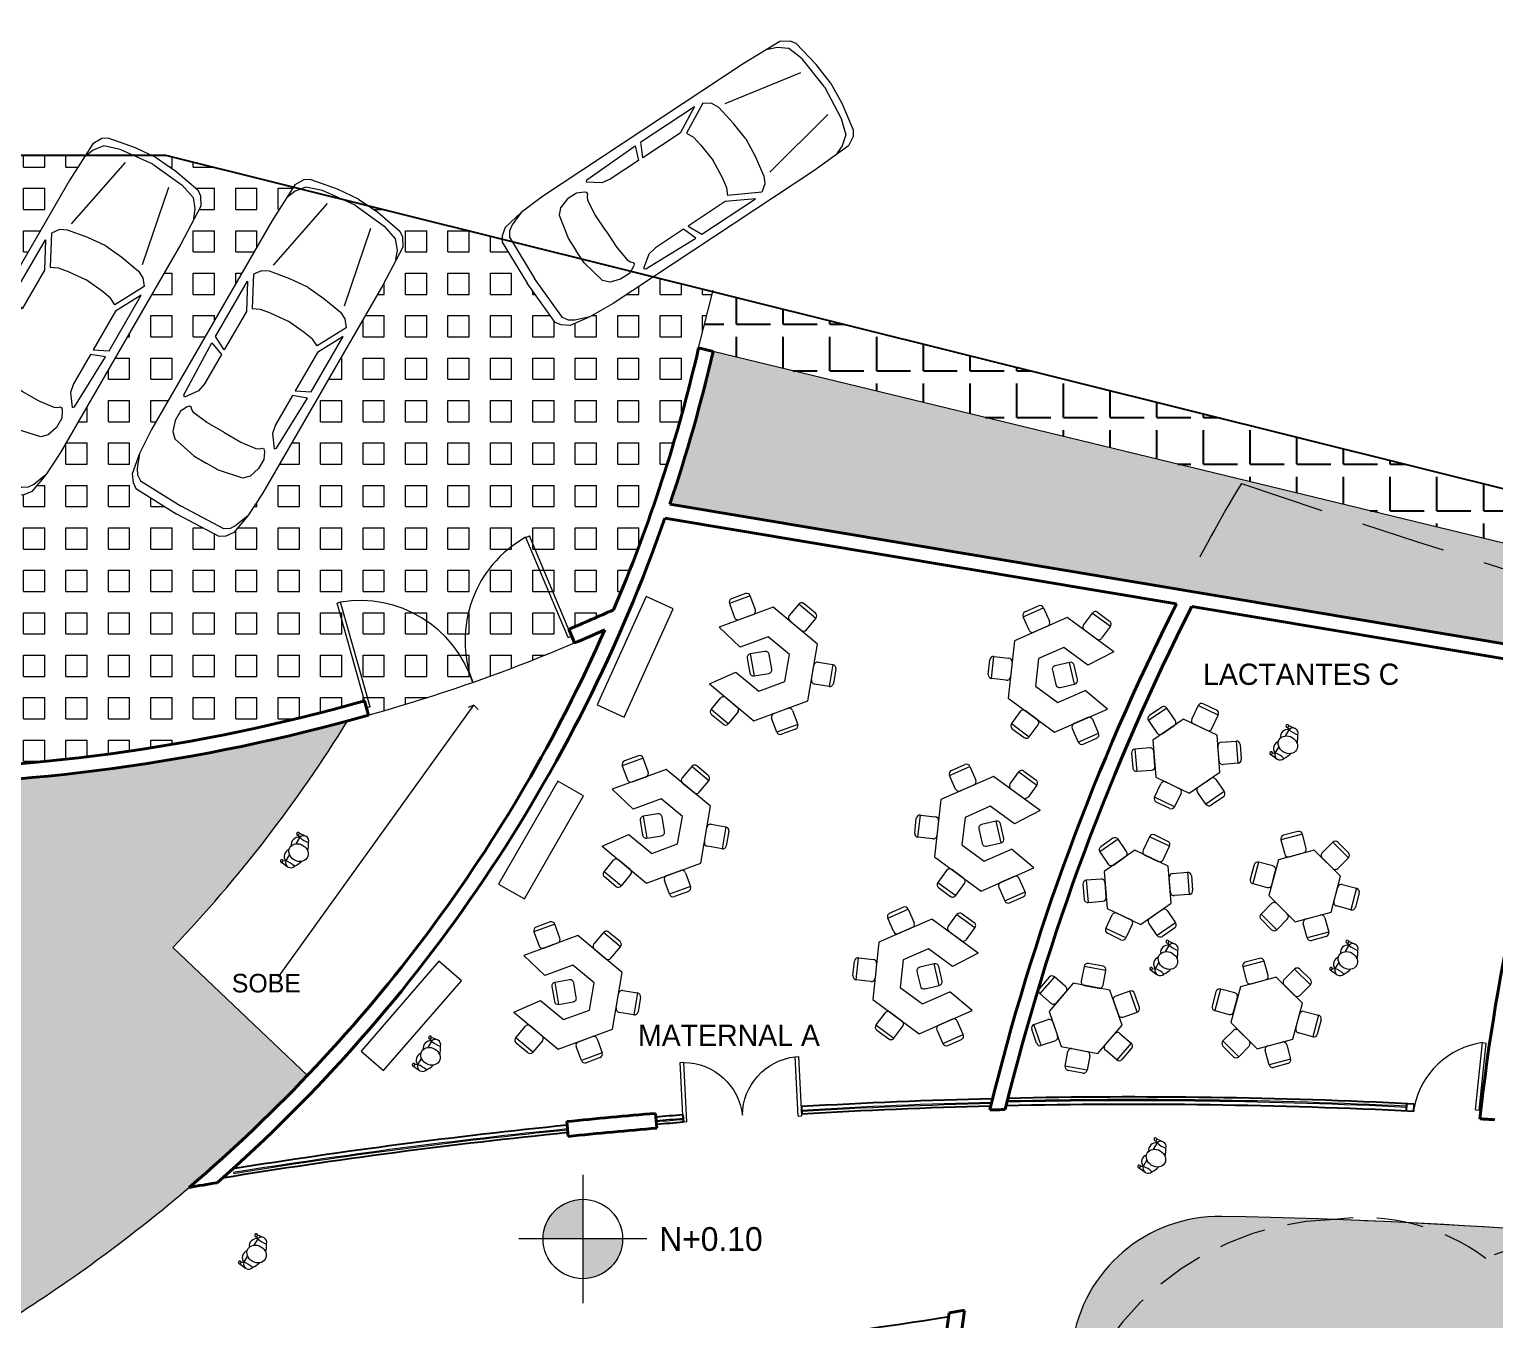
# Model space of a CAD drawing. Header units: millimetres. Extents: x 280 to 436, y 197 to 245.
# Drawn here: x 392.06 to 411.79, y 227.51 to 244.88 of the extents above; entities that cross this region are included whole.
import ezdxf
from ezdxf.enums import TextEntityAlignment as Align

# ---------------------------------------------------------------- set-up
doc = ezdxf.new("R2010")
doc.units = ezdxf.units.MM
doc.header["$MEASUREMENT"] = 0
doc.linetypes.add('DASHED', pattern=[19.049999999999997, 12.7, -6.35])
for name, color, linetype, lineweight in [('AMBIENTACION', 23, 'Continuous', 18), ('CRISTAL', 141, 'Continuous', 13), ('JARDINERAS', 114, 'Continuous', 20), ('MUEBLES', 31, 'Continuous', 20), ('MURO CANCELERIA', 254, 'Continuous', 25), ('MUROS', 230, 'Continuous', 40), ('MUROS PANTALLA', 161, 'Continuous', 40), ('NOTAS', 7, 'Continuous', 18), ('PISO', 134, 'Continuous', 18), ('PROYECCIONES', 161, 'DASHED', 20), ('PUERTAS', 180, 'Continuous', 18)]:
    doc.layers.add(name, color=color, linetype=linetype, lineweight=lineweight)
doc.layers.add('PISO BANQUETA', color=155, linetype='Continuous')
pattern_1 = [(90, (113.6635828855071, 389.9024706518978), (-0.1616445, 0.1616445), [0.0428625, -0.2804265]), (45, (113.6635828855071, 389.9024706518978), (-0.1616446101792448, 0.1616446101792448), [0.0428625, -0.1857375]), (135, (113.6635828855071, 389.9024706518978), (-0.1616446101792448, -0.1616446101792448), [0.0428625, -0.1857375])]

# ---------------------------------------------------------------- blocks, each defined once
blk = doc.blocks.new('EDUCADORA PLANTA')
for p, q in [((-0.1864672289454461, 0.2091427851250387), (-0.1936270911326119, 0.1343951389722235)), ((-0.1864672289454461, 0.2091427851250387), (-0.1605135468888079, 0.2091427851250387)), ((-0.1605135468888079, 0.2091427851250387), (-0.1499999999975898, 0.1850000000000023)), ((-0.06763607746432854, 0.1850000000000307), (-0.1500000000000341, 0.1850000000000307)), ((0.1500000000000909, 0.1850000000000307), (0.06763607746432854, 0.1850000000000307)), ((0.1605135468927301, 0.2091427851250671), (0.150000000001512, 0.1850000000000307)), ((0.1864672289493683, 0.2091427851250671), (0.1605135468927301, 0.2091427851250671)), ((0.1864672289493683, 0.2091427851250671), (0.1936270911365341, 0.134395138972252))]:
    blk.add_line(p, q)
for centre, radius, start, end in [((-0.1360690919642593, 0.1288818236636189), 0.05782144856330422, 103.9414223532395, 256.0585776471128), ((-0.173490387917127, 0.2191794459255334), 0.01640527241768489, 322.2806059089859, 217.7193940910142), ((-0.07499999999930651, 0.1538370489080592), 0.0812165593983424, 50.44505131534515, 157.4368215115717), ((-0.3760620561862993, 0.1288818236609757), 0.2329233843179406, 346.0585776470556, 13.94142235294599), ((0.07500000000004547, 0.153837048905018), 0.08121655940112812, 22.56317848996431, 129.5549486836888), ((0.3760620561862993, 0.1288818236609472), 0.2329233843179406, 166.0585776470556, 193.941422352946), ((0.1360690919644298, 0.1288818236642157), 0.05782144856330422, 283.9414223532394, 76.05857764711287), ((0.1734903879210492, 0.2191794459255618), 0.01640527241768489, 322.2806059089859, 217.7193940910142), ((-5.684341886080801e-14, 0.2878236122147086), 0.2622037156432949, 235.1050018533677, 255.1658892739469), ((-5.684341886080801e-14, 0.2878236122147086), 0.2622037156432949, 284.8341107260804, 304.8949981466323)]:
    blk.add_arc(centre, radius, start, end)
blk.add_ellipse((0, 0.1100000000000136), major_axis=(0, 0.1100000000000136), ratio=0.8405402725447844)
blk = doc.blocks.new('MESA COMEDOR MULTIPLE')
for p, q in [((-0.3887715267468934, 0.6686799229354392), (-0.7767094575638112, -0.004130463123033223)), ((-0.3887715267468366, 0.6686799229354108), (-0.1721373483193247, 0.3437045681506561)), ((0.3877549218651097, 0.6689242059024991), (0.1713763192519195, 0.3438996655201549)), ((0.7763431416892672, -0.003248412405866929), (0.3877549218651097, 0.6689242059025275)), ((-0.8927196992253812, 0.3949190244535146), (-0.7931134417410703, 0.5683508366159913)), ((-0.8742633105558184, 0.3266595070417679), (-0.7248539243293521, 0.5868072252855256)), ((-0.7248539243293521, 0.5868072252855541), (-0.551422112166847, 0.4872009678012148)), ((-0.5329657234972842, 0.4189414503894966), (-0.6325719809815951, 0.2455096382269915)), ((0.5321058310570947, 0.4193420901233935), (0.6321058310570606, 0.2461370093665209)), ((0.723612182003194, 0.5876433603126543), (0.5504071012463214, 0.4876433603126316)), ((0.8736121820031713, 0.3278357391772886), (0.723612182003194, 0.5876433603126259)), ((0.8919134521924548, 0.3961370093665266), (0.791913452192432, 0.5693420901234276)), ((-0.7008314983933133, 0.2270532495574571), (-0.8742633105558184, 0.3266595070417964)), ((-0.1721373483193247, 0.3437045681506561), (-0.3725643343123011, -0.003900930333259112)), ((0.03792046583191677, 0.2246491428778086), (-0.1506791900354187, 0.1580896220960142)), ((0.3721980184376434, -0.003477945195669463), (0.1713763192519195, 0.3438996655201549)), ((0.7004071012462987, 0.2278357391772943), (0.8736121820032281, 0.327835739177317)), ((0.1017102599942632, 0.1941391091063736), (-0.1811892238068253, 0.09429982793366776)), ((-0.1811892238068253, 0.09429982793369618), (-0.1146297030250594, -0.09429982793369618)), ((0.1682697807760292, 0.005539453239009617), (0.1017102599942632, 0.194139109106402)), ((-0.7767094575638112, -0.004130463123061645), (-0.3880643685864129, -0.676401452627033)), ((-0.3725643343123579, -0.00390093033323069), (-0.1861905881876282, -0.3262867426806508)), ((-0.05083990886271295, -0.1248098617051028), (0.1377597470046226, -0.05825034092330839)), ((0.1861905881875145, -0.3260752501118702), (0.3721980184376434, -0.003477945195669463)), ((0.38846193104024, -0.6759604272684214), (0.7763431416892104, -0.003248412405838508)), ((-0.8738986461648324, -0.3356932703610198), (-0.7008072664012843, -0.2354965925140391)), ((-0.7236036293942902, -0.5953303400062566), (-0.8738986461647755, -0.3356932703610198)), ((-0.6324852519986734, -0.2537202679931738), (-0.5322885741517211, -0.426811647756665)), ((-0.1861905881876282, -0.3262867426806224), (0.1861905881874577, -0.3260752501118134)), ((0.6325008752882013, -0.2530587299553702), (0.532304197441249, -0.4261501097188614)), ((0.8739142694543602, -0.3350317323232161), (0.7008228896908122, -0.2348350544762354)), ((0.7236192526838181, -0.594668801968453), (0.8739142694543034, -0.3350317323232161)), ((-0.791925643796958, -0.5771066645271503), (-0.8921223216439671, -0.4040152847636591)), ((-0.5505122496308559, -0.4951336621592759), (-0.7236036293943471, -0.595330340006285)), ((0.5505278729203837, -0.4944721241214722), (0.723619252683875, -0.5946688019684814)), ((0.7919412670864858, -0.5764451264893466), (0.892137944933495, -0.4033537467258554)), ((-0.3880643685864129, -0.6764014526270046), (0.38846193104024, -0.6759604272684498)), ((-0.1498012187730069, -0.9261809399477556), (-0.1498012187730069, -0.7261809399477386)), ((-0.09980121877299553, -0.6761809399477272), (0.1001987812269931, -0.6761809399477272)), ((0.1501987812270045, -0.7261809399477386), (0.1501987812270045, -0.9261809399477556)), ((0.1501987812270045, -0.9261809399477272), (-0.1498012187730069, -0.9261809399477272)), ((0.1001987812269931, -0.976180939947767), (-0.09980121877299553, -0.976180939947767))]:
    blk.add_line(p, q)
for centre, start, end in [((-0.7497554887004299, 0.5434492722449136), 60.13016372533556, 150.1301637253356), ((0.7486121820032281, 0.5443420901234219), 30.00000000000054, 119.9999999999997), ((-0.8493617461847407, 0.3700174600824369), 150.1301637253414, 240.1301637253356), ((-0.5763236765379247, 0.4438430147605743), 330.1301637253355, 60.13016372533556), ((0.5754071012462987, 0.4443420901233992), 119.9999999999997, 210.0000000000005), ((0.848612182003194, 0.3711370093665209), 299.9999999999997, 29.99999999999327), ((-0.6759299340222356, 0.2704112025980976), 240.1301637253356, 330.1301637253355), ((0.05456034602735826, 0.1774992289109605), 19.43866690133946, 109.4386669013328), ((0.6754071012462646, 0.2711370093665266), 210.0000000000005, 299.9999999999997), ((-0.1340393098399772, 0.1109397081291661), 109.43866690134, 199.4386669013395), ((0.1211198668091811, -0.0111004269564603), 289.43866690134, 19.43866690133946), ((-0.06747978905821128, -0.07765994773825469), 199.4386669013395, 289.43866690134), ((-0.8488494767030375, -0.378966115301921), 120.0650818626725, 210.0650818626725), ((-0.6757580969395462, -0.2787694374549119), 30.06508186267251, 120.0650818626725), ((0.6757737202290741, -0.2781078994171082), 59.93491813732749, 149.9349181373275), ((0.8488650999925653, -0.3783045772641174), 329.9349181373275, 59.93491813732749), ((-0.7486527988560852, -0.5520574950653838), 210.0650818626798, 300.0650818626725), ((-0.575561419092594, -0.4518608172184031), 300.0650818626725, 30.06508186267251), ((0.5755770423821218, -0.4511992791805994), 149.9349181373275, 239.9349181373275), ((0.748668422145613, -0.5513959570275802), 239.9349181373275, 329.9349181373202), ((-0.09980121877299553, -0.7261809399477386), 90, 180), ((0.1001987812269931, -0.7261809399477386), 0, 90), ((-0.09980121877299553, -0.9261809399477556), 180, 270), ((0.1001987812269931, -0.9261809399477556), 270.0000000000065, 0)]:
    blk.add_arc(centre, 0.05, start, end)
blk = doc.blocks.new('PUERTAS DE AULAS')
at = {"layer": 'PUERTAS'}
for p, q in [((-0.7536674998609101, 0.01575374810656172), (-0.8035619058780412, 0.01575374810656172)), ((-0.8035619058780412, 0.01250594143149897), (-0.7515969990770373, -0.7858045548423718)), ((-0.7536674998609101, 0.01575374810656172), (-0.7017025930599061, -0.782556748167309)), ((0.7431646806526828, 0.1131879483584441), (0.793059086669814, 0.1164357550335353)), ((0.7431646806526828, 0.1131879483584441), (0.7951295874537436, -0.6851225479154266)), ((0.793059086669814, 0.1164357550335069), (0.8450239934708748, -0.6818747412403638)), ((-0.7017025930599061, -0.782556748167309), (-0.7515969990770373, -0.7825567481673374)), ((0.7951295874537436, -0.6851225479154266), (0.8450239934708179, -0.6818747412403638))]:
    blk.add_line(p, q, dxfattribs=at)
for centre, radius, start, end in [((-0.8035619058779844, 0.01250594143138528), 0.8015609770938709, 277.300668829474, 0.1480000795714404), ((0.7930590866697571, 0.1164357550333648), 0.8015609770938846, 187.3006688293871, 270.14800007949)]:
    blk.add_arc(centre, radius, start, end, dxfattribs=at)
blk = doc.blocks.new('MESA PARA LACTANTES')
for p, q in [((-0.1499999999999773, 1.416025403784488), (-0.1499999999999773, 1.216025403784471)), ((0.1500000000000341, 1.41602540378446), (-0.1499999999999773, 1.41602540378446)), ((0.1000000000000227, 1.466025403784499), (-0.0999999999999659, 1.466025403784499)), ((0.1500000000000341, 1.216025403784471), (0.1500000000000341, 1.416025403784488)), ((-0.5848076211353828, 1.186121593216825), (-0.6848076211353487, 1.012916512459952)), ((-0.5165063509460879, 1.204422863406052), (-0.666506350946122, 0.9446152422707144)), ((-0.3433012701892153, 1.104422863406057), (-0.5165063509461447, 1.204422863406052)), ((0.5165063509461447, 1.204422863406023), (0.3433012701892721, 1.104422863406)), ((0.666506350946122, 0.9446152422706575), (0.5165063509461447, 1.204422863405995)), ((0.6848076211354055, 1.012916512459896), (0.5848076211353828, 1.186121593216797)), ((-0.25, 1.16602540378446), (-0.5, 0.7330127018922497)), ((-0.4249999999999545, 0.8629165124599467), (-0.3249999999999886, 1.036121593216819)), ((0.25, 1.16602540378446), (-0.25, 1.16602540378446)), ((-0.0999999999999659, 1.16602540378446), (0.1000000000000227, 1.16602540378446)), ((0.5, 0.7330127018922497), (0.25, 1.16602540378446)), ((0.3250000000000455, 1.036121593216762), (0.4250000000000114, 0.8629165124598899)), ((-0.666506350946122, 0.9446152422707144), (-0.4933012701891926, 0.84461524227072)), ((0.4933012701892494, 0.8446152422706632), (0.6665063509461788, 0.9446152422706859)), ((-0.666506350946122, 0.5214101615136997), (-0.4933012701892494, 0.6214101615137508)), ((-0.5, 0.7330127018922497), (-0.25, 0.3000000000000398)), ((-0.4250000000000114, 0.6031088913245526), (-0.3249999999999886, 0.4299038105677084)), ((0.25, 0.3000000000000398), (0.5, 0.7330127018922497)), ((0.3249999999999886, 0.42990381056768), (0.4249999999999545, 0.6031088913245526)), ((0.4933012701891926, 0.6214101615137793), (0.666506350946122, 0.5214101615137565)), ((-0.5848076211352691, 0.2799038105676175), (-0.6848076211353487, 0.4531088913244616)), ((-0.516506350946031, 0.2616025403784192), (-0.666506350946122, 0.5214101615136997)), ((0.6665063509460651, 0.5214101615137849), (0.5165063509460879, 0.2616025403784477)), ((0.6848076211353487, 0.4531088913245469), (0.5848076211353259, 0.2799038105676459)), ((-0.3433012701891585, 0.361602540378442), (-0.516506350946031, 0.2616025403783908)), ((-0.25, 0.3000000000000398), (0.25, 0.3000000000000398)), ((-0.1499999999999773, 0.05000000000001137), (-0.1499999999999773, 0.2500000000000284)), ((-0.0999999999999659, 0.3000000000000398), (0.1000000000000227, 0.3000000000000398)), ((0.1500000000000341, 0.2500000000000284), (0.1500000000000341, 0.05000000000001137)), ((0.5165063509460879, 0.2616025403784192), (0.3433012701892153, 0.361602540378442)), ((0.1500000000000341, 0.05000000000003979), (-0.1499999999999773, 0.05000000000003979)), ((0.1000000000000227, 0), (-0.0999999999999659, 0))]:
    blk.add_line(p, q)
for centre, radius, start, end in [((-0.0999999999999659, 1.416025403784488), 0.05, 90, 180), ((0.1000000000000227, 1.416025403784488), 0.05, 0, 89.99999999999349), ((-0.541506350946122, 1.161121593216819), 0.05, 60.00000000000028, 149.9999999999936), ((-0.0999999999999659, 1.216025403784471), 0.05, 180, 270), ((0.1000000000000227, 1.216025403784471), 0.05, 270, 0), ((0.5415063509461788, 1.161121593216791), 0.05, 30.00000000000054, 119.9999999999997), ((-0.6415063509461447, 0.9879165124599467), 0.05, 149.9999999999995, 240.0000000000002), ((-0.3683012701891926, 1.061121593216825), 0.05, 329.9999999999994, 60.00000000000028), ((0.3683012701892494, 1.061121593216768), 0.05, 119.9999999999997, 210.0000000000005), ((0.6415063509461447, 0.9879165124598899), 0.05, 299.9999999999997, 29.99999999999327), ((-0.4683012701892153, 0.8879165124599524), 0.05, 240.0000000000002, 329.9999999999994), ((0.4683012701892153, 0.8879165124598956), 0.05, 210.0000000000005, 299.9999999999997), ((-0.4683012701892153, 0.5781088913245185), 0.05, 30.00000000001508, 120.0000000000151), ((0.4683012701891585, 0.5781088913245469), 0.04999999999999999, 60.00000000000028, 149.9999999999995), ((-0.6415063509460879, 0.4781088913244673), 0.05, 120.0000000000151, 210.0000000000151), ((-0.3683012701891926, 0.4049038105676743), 0.05, 300.0000000000151, 30.00000000001508), ((0.3683012701891926, 0.4049038105676743), 0.04999999999999999, 149.9999999999995, 240.0000000000002), ((0.6415063509460879, 0.4781088913245526), 0.04999999999999999, 330.0000000000068, 60.00000000000028), ((-0.5415063509460651, 0.3049038105676232), 0.05, 210.0000000000224, 300.0000000000151), ((-0.0999999999999659, 0.2500000000000284), 0.05, 90, 180), ((0.1000000000000227, 0.2500000000000284), 0.05, 0, 90), ((0.541506350946122, 0.3049038105676516), 0.04999999999999999, 240.0000000000002, 329.9999999999994), ((-0.0999999999999659, 0.05000000000001137), 0.05, 180, 270), ((0.1000000000000227, 0.05000000000001137), 0.05, 270.0000000000065, 0)]:
    blk.add_arc(centre, radius, start, end)
blk = doc.blocks.new('02PCAR03')
for p, q in [((-197, 33), (-201, 30)), ((-185, 35), (-197, 33)), ((-185, 35), (-193, 32)), ((-170, 36), (-185, 35)), ((-35, 36), (-170, 36)), ((-11, 35), (-35, 36)), ((-14, 33), (-19, 35)), ((-9, 29), (-14, 33)), ((-6, 32), (-11, 35)), ((-203, 27), (-204, 0)), ((-201, 30), (-203, 27)), ((-198, 27), (-199, 0)), ((-196, 30), (-198, 27)), ((-193, 32), (-196, 30)), ((-165, 25), (-168, 22)), ((-159, 27), (-165, 25)), ((-153, 27), (-159, 27)), ((-149, 25), (-153, 27)), ((-148, 24), (-149, 25)), ((-145, 29), (-144, 30)), ((-138, 24), (-145, 29)), ((-144, 30), (-111, 31)), ((-111, 31), (-114, 23)), ((-111, 23), (-107, 31)), ((-107, 31), (-71, 31)), ((-71, 31), (-86, 23)), ((-66, 30), (-83, 21)), ((-62, 27), (-66, 30)), ((-60, 23), (-62, 27)), ((-6, 20), (-9, 29)), ((-4, 29), (-6, 32)), ((-1, 13), (-4, 29)), ((-168, 22), (-171, 8)), ((-151, 11), (-150, 20)), ((-150, 20), (-149, 22)), ((-149, 22), (-148, 23)), ((-148, 23), (-148, 24)), ((-133, 23), (-138, 24)), ((-114, 23), (-133, 23)), ((-86, 23), (-111, 23)), ((-83, 21), (-81, 17)), ((-81, 17), (-80, 11)), ((-58, 11), (-60, 23)), ((-11, 14), (-56, 23)), ((-4, 0), (-6, 20)), ((-151, 0), (-151, 11)), ((-80, 11), (-79, 0)), ((-57, 0), (-58, 11)), ((0, 0), (-1, 13)), ((-203, -27), (-204, 0)), ((-198, -27), (-199, 0)), ((-171, 8), (-171, 0)), ((-171, -8), (-171, 0)), ((-151, 0), (-151, -11)), ((-80, -11), (-79, 0)), ((-57, 0), (-58, -11)), ((-4, 0), (-6, -20)), ((0, 0), (-1, -13)), ((-168, -22), (-171, -8)), ((-151, -11), (-150, -20)), ((-81, -17), (-80, -11)), ((-58, -11), (-60, -23)), ((-11, -14), (-56, -23)), ((-1, -13), (-4, -29)), ((-165, -25), (-168, -22)), ((-150, -20), (-149, -22)), ((-149, -22), (-148, -23)), ((-148, -24), (-149, -25)), ((-148, -23), (-148, -24)), ((-138, -24), (-145, -29)), ((-133, -23), (-138, -24)), ((-114, -23), (-133, -23)), ((-111, -31), (-114, -23)), ((-86, -23), (-111, -23)), ((-111, -23), (-107, -31)), ((-71, -31), (-86, -23)), ((-83, -21), (-81, -17)), ((-66, -30), (-83, -21)), ((-60, -23), (-62, -27)), ((-6, -20), (-9, -29)), ((-201, -30), (-203, -27)), ((-197, -33), (-201, -30)), ((-196, -30), (-198, -27)), ((-193, -32), (-196, -30)), ((-185, -35), (-193, -32)), ((-159, -27), (-165, -25)), ((-153, -27), (-159, -27)), ((-149, -25), (-153, -27)), ((-145, -29), (-144, -30)), ((-144, -30), (-111, -31)), ((-107, -31), (-71, -31)), ((-62, -27), (-66, -30)), ((-9, -29), (-14, -33)), ((-6, -32), (-11, -35)), ((-4, -29), (-6, -32)), ((-185, -35), (-197, -33)), ((-170, -36), (-185, -35)), ((-35, -36), (-170, -36)), ((-11, -35), (-35, -36)), ((-14, -33), (-19, -35))]:
    blk.add_line(p, q)

msp = doc.modelspace()

# ---------------------------------------------------------------- hatches: boundary and pattern name
at = {"layer": 'JARDINERAS'}
h = msp.add_hatch(dxfattribs=at)
h.set_pattern_fill('SQUARE', color=256, scale=0.09, style=0)
h.set_pattern_definition([(0, (113.6635828855071, 389.9024706518978), (0, 0.2857499999999999), [0.2857499999999999, -0.2857499999999999]), (90, (113.6635828855071, 389.9024706518978), (-0.2857499999999999, 1.749656328023721e-17), [0.2857499999999999, -0.2857499999999999])])
h.paths.add_polyline_path([(399.3259377776058, 236.8039149477216, 0.006707444917120321), (399.9290817596485, 237.0658034855655, 0.04415630733356391), (401.0749766578827, 240.5935654845147), (401.2642995035642, 241.3508568672404), (400.466941804213, 241.549696022578), (399.9232230150064, 241.190459158752), (399.609630775667, 241.012032962732), (399.3428809566934, 240.8933209832294), (399.2230942968917, 240.9004733348384), (399.1433559326126, 240.9340857322849), (398.7661211660442, 241.4615076989228), (398.4289346949988, 242.0153897113983), (398.4291105765253, 242.0578752755829), (396.6227555431138, 242.5083307102963), (396.7542599910269, 242.4182921000658), (397.0508137460803, 242.1639382709931), (397.0891675751528, 242.0863690516115), (397.0915214042252, 241.9464460031575), (396.8243060139174, 241.4356153705778), (395.2043060139165, 238.6296930623163), (395.0035214042251, 238.3299239169533), (394.8179521848435, 238.1045086006635), (394.707598355771, 238.0573701619002), (394.6212445266985, 238.0518009425186), (394.048060065046, 238.3550163328279), (393.4988756033939, 238.6998009425186), (393.4605217743213, 238.7773701619004), (393.4461679452489, 238.8965086006636), (393.5485987258671, 239.1699239169534), (393.7078141161766, 239.4936930623166), (395.3278141161764, 242.2996153705771), (395.6189671546961, 242.7586480214016), (393.8973455872477, 243.1879732521743), (393.6962347186561, 243.1879732521743), (393.7759903396217, 243.1497585454173), (394.0341902656025, 242.9729739357264), (394.3307440206556, 242.7186201066541), (394.3690978497281, 242.6410508872724), (394.3714516788005, 242.5011278388182), (394.1042362884907, 241.9902972062381), (392.4842362884913, 239.1843748979771), (392.2834516788004, 238.8846057526143), (392.0978824594188, 238.6591904363245), (391.9875286303462, 238.6120519975611), (391.9011748012738, 238.6064827781794), (391.3279903396212, 238.9096981684888), (390.7788058779691, 239.2544827781795), (390.7404520488967, 239.3320519975611), (390.7260982198242, 239.4511904363243), (390.8285290004425, 239.7246057526144), (390.9877443907515, 240.0483748979767), (392.6077443907527, 242.8542972062385), (392.8193868403274, 243.1879732521743), (390.6383553504829, 243.1879732521743), (390.8338741963173, 243.0942908851064), (391.0920741222981, 242.9175062754155), (391.3886278773513, 242.663152446343), (391.4269817064238, 242.5855832269613), (391.4293355354963, 242.4456601785073), (391.1621201451869, 241.9348295459281), (389.5421201451874, 239.1289072376656), (389.3413355354965, 238.8291380923034), (389.1557663161146, 238.6037227760134), (389.045412487042, 238.55658433725), (388.9590586579696, 238.5510151178684), (388.3858741963169, 238.8542305081778), (387.836689734665, 239.1990151178684), (387.7983359055924, 239.2765843372502), (387.78398207652, 239.3957227760134), (387.8864128571383, 239.6691380923034), (388.0456282474475, 239.9929072376659), (389.6656282474473, 242.7988295459277), (389.9124524598236, 243.1879732521743), (387.9169584881609, 243.1879732521743), (388.1499579789939, 243.0284429041752), (388.446511734047, 242.7740890751028), (388.4848655631195, 242.6965198557211), (388.4872193921919, 242.5565968072669), (388.2200040018828, 242.0457661746867), (386.6000040018829, 239.2398438664247), (386.3992193921917, 238.9400747210628), (386.2136501728103, 238.714659404773), (386.1032963437378, 238.6675209660098), (386.0169425146653, 238.6619517466281), (385.4437580530128, 238.9651671369374), (384.8945735913607, 239.3099517466281), (384.8562197622881, 239.3875209660098), (384.8418659332157, 239.506659404773), (384.9442967138339, 239.7800747210625), (385.1035121041434, 240.1038438664253), (386.7235121041435, 242.9097661746867), (386.8999719611987, 243.1879732521743), (384.8651235272215, 243.1879732521744), (385.1595576708848, 242.9354374114564), (385.1979114999572, 242.8578681920748), (385.2002653290298, 242.7179451436208), (384.9330499387201, 242.2071145110394), (383.3130499387206, 239.401192202779), (383.1122653290294, 239.1014230574172), (382.9266961096479, 238.8760077411268), (382.8163422805756, 238.8288693023634), (382.729988451503, 238.8233000829818), (382.1568039898506, 239.1265154732911), (381.6076195281984, 239.4713000829818), (381.5692656991258, 239.5488693023635), (381.5549118700533, 239.6680077411268), (381.657342650672, 239.9414230574169), (381.816558040981, 240.2651922027794), (383.4365580409804, 243.0711145110404), (383.5106786454683, 243.1879732521743), (382.7695705421406, 243.1879732521743, 0.2672554416380512), (381.9048428216042, 242.6902141996648), (382.0802422951513, 242.5950818130585, 0.1207761004286642), (380.5458118680769, 236.7466429738379, 0.002998072927366392), (380.8183112195193, 236.6364955021362), (380.7444734813633, 236.4506246103215, 0.02175440462596723), (382.7743827533594, 235.7448033450391), (382.8317901066566, 235.936387258214, 0.1430608549638986), (396.5754050585417, 235.8410240214152), (396.630148314051, 235.6486619254185, 0.03292714297801638), (399.4031259226194, 236.6194102316048)])
h = msp.add_hatch(dxfattribs=at)
h.set_pattern_fill('GRASS', color=256, scale=0.009000000000000001, style=0)
h.set_pattern_definition(pattern_1)
edge = h.paths.add_edge_path()
edge.add_arc((380.5678235787049, 245.3047541010291), 21.24135512730125, 341.2841591268689, 347.0513765747744, ccw=False)
edge.add_line((400.685969831832, 238.4889372767653), (429.9117152662078, 233.5952040920886))
edge.add_line((429.9117152662078, 233.5952040920886), (401.2690404534262, 240.5450495356297))
h = msp.add_hatch(dxfattribs=at)
h.set_pattern_fill('GRASS', color=256, scale=0.009000000000000001, style=0)
h.set_pattern_definition(pattern_1)
h.paths.add_polyline_path([(393.9968836085633, 232.5203027373184, 0.05206636403697581), (396.3482200847367, 235.5702312021348, -0.1367277694561845), (383.0827430383917, 235.6545849824249, 0.0693554556095454), (383.7123585496308, 232.9102104084543), (381.2111228692662, 232.0988061766221, 0.4522849552585073), (391.8137000671546, 227.5208038199597, 0.0616049566580302), (395.8075738113092, 230.7965275229473)])
h = msp.add_hatch(dxfattribs=at)
h.set_pattern_fill('GRASS', color=256, scale=0.009000000000000001, style=0)
h.set_pattern_definition(pattern_1)
h.paths.add_polyline_path([(418.5396533179258, 227.9950070626219, 0.02862788143498924), (410.0440581604049, 228.8405950151555, 0.006457654583413468), (408.1175341308831, 228.8965772814122, 0.3777940330496956), (406.1054118263071, 227.1800025366234, 0.03926239931433022), (405.8440001160188, 223.0737001913915, 0.4255924778832056), (407.9509312125691, 221.1063899744788), (417.880353211974, 221.6391406893173, 0.346876546591118), (419.7465969362304, 223.2678018492381), (420.1937266876936, 225.650567603579, 0.4227474832643843)])
h.paths.add_polyline_path([(415.6250176940959, 225.0010343590673, -1), (410.6250176940959, 225.0010343590673, -1)], flags=16)
at = {"layer": 'NOTAS'}
h = msp.add_hatch(color=256, dxfattribs=at)
h.paths.add_polyline_path([(398.9804377842303, 228.5943142772908), (399.5156632303007, 228.5943142772908), (399.5156632303007, 229.1295397233612, 0.414213562373095)])
h.paths.add_polyline_path([(399.5156632303007, 228.0590888312204, 0.414213562373095), (400.0508886763711, 228.5943142772908), (399.5156632303007, 228.5943142772908)])
at = {"layer": 'PISO BANQUETA'}
h = msp.add_hatch(dxfattribs=at)
h.set_pattern_fill('ANGLE', color=256, scale=0.09, style=0)
h.set_pattern_definition([(0, (113.6635828855071, 389.9024706518978), (0, 0.62865), [0.4572, -0.17145]), (90, (113.6635828855071, 389.9024706518978), (-0.62865, 3.849243921652188e-17), [0.4572, -0.17145])])
h.paths.add_polyline_path([(401.2642995035641, 241.3508568672404), (401.0749766578829, 240.5935654845155), (401.2690404534292, 240.5450495356288), (429.9117152662078, 233.5952040920886), (430.0553428329032, 234.1711597983438)])

# ---------------------------------------------------------------- linework, layer by layer
at = {"layer": 'CRISTAL'}
for radius, start, end in [(76.18255623305413, 87.22114572101162, 91.25867331075845), (76.16755623305413, 87.22116053215856, 91.25867331075845), (76.16755623305413, 91.42494268564522, 93.35179275949953), (76.15255623305413, 91.42803320479715, 93.35179275949953), (76.16755623305413, 95.73062524637362, 99.14395362872473), (76.15255623305413, 95.73071415094863, 99.14395362872473), (76.16755623305413, 94.55479628530077, 94.82793583489197), (76.15255623305413, 94.55479628530077, 94.82784693031687)]:
    msp.add_arc((406.9136032817282, 154.288734203734), radius, start, end, dxfattribs=at)
at = {"layer": 'JARDINERAS'}
msp.add_line((429.9117152662078, 233.5952040920886), (401.2690404534262, 240.5450495356297), dxfattribs=at)
at = {"layer": 'MUEBLES'}
for points in [[(400.0715764035216, 235.6213759569038), (400.73106871643, 237.0791379022209), (400.3666282301007, 237.244010980448), (399.7071359171924, 235.7862490351308)], [(398.7292911806534, 233.1721632212644), (399.5249300965569, 234.5603126064172), (399.1778927502687, 234.7592223353931), (398.3822538343653, 233.3710729502402)], [(396.8326674558133, 230.8624594158681), (397.8798298342007, 232.0721911850179), (397.5773968919133, 232.3339817796148), (396.530234513526, 231.1242500104648)]]:
    msp.add_lwpolyline(points, close=True, dxfattribs=at)
at = {"layer": 'MURO CANCELERIA'}
for p, q in [((400.8609775797687, 230.2655833108847), (400.8689188284798, 230.1658991267385)), ((402.4574326873062, 230.3759106645029), (402.463279333164, 230.276081727154)), ((410.6037875841771, 230.3168533880603), (410.6087668037553, 230.4167293479925)), ((410.7036635441094, 230.3118741684821), (410.7086427636875, 230.4117501284144))]:
    msp.add_line(p, q, dxfattribs=at)
for centre, radius, start, end in [((406.9136032817282, 154.288734203734), 76.21755623305413, 91.41460745254098, 93.35179275949953), ((406.9136032817282, 154.288734203734), 76.21755623305413, 87.14593717091844, 91.25867331075845), ((406.9136032817282, 154.288734203734), 76.21755623305413, 94.55479628530077, 94.82823193073581), ((406.9136032817282, 154.288734203734), 76.11755623305413, 91.43522636880891, 93.35179275949953), ((406.9136032817282, 154.288734203734), 76.11755623305413, 87.14593717091844, 91.27921096513074), ((406.9136032817282, 154.288734203734), 76.21755623305413, 95.73032915052991, 99.14395362872473), ((406.9136032817282, 154.288734203734), 76.11755623305413, 94.55479628530077, 94.82763935003756), ((406.9136032817282, 154.288734203734), 76.11755623305413, 95.73092173122771, 99.26148146852138), ((392.9494053019936, 300.5600907063478), 73.91008910883939, 276.8924583448419, 278.944811670998)]:
    msp.add_arc(centre, radius, start, end, dxfattribs=at)
at = {"layer": 'MUROS'}
for p, q in [((400.685969831832, 238.4889372767653), (429.9117152662078, 233.5952040920886)), ((400.6199897080174, 238.2972009498514), (407.5064258024827, 237.1440950037494)), ((407.7130387382656, 237.1094985010702), (412.9472690257083, 236.2330477528278)), ((400.4938589226333, 230.2856224040146), (400.5122615945484, 230.0864646174663)), ((399.298949278969, 230.1752097984033), (399.3173519508841, 229.976052011855)), ((400.4982422893803, 230.2381846393798), (400.5074433398479, 230.1386088357411))]:
    msp.add_line(p, q, dxfattribs=at)
for centre, radius, start, end in [((380.5678235787218, 245.3047541010244), 21.04135512728376, 336.9484050602862, 347.0617157621605), ((380.5678235787218, 245.3047541010244), 21.24135512728376, 341.2841591268669, 347.051376574776), ((380.5678235787218, 245.3047541010244), 21.24135512728376, 311.3202710204563, 340.7372079963134), ((436.0443750114088, 222.7528455367128), 31.96126728203564, 153.23889213311, 166.2823001898938), ((436.0443750114088, 222.7528455367128), 31.76126728203564, 153.1267927261538, 166.1850296505632), ((380.5678235787218, 245.3047541010244), 21.04135512728376, 310.4326769674109, 336.1432135768372), ((439.2818602924272, 227.1444975392083), 27.85879470060808, 160.9595070847035, 173.6778747977905), ((406.9136032817282, 154.288734203734), 76.26755623305412, 94.82852763833485, 95.73003344293105), ((406.9136032817282, 154.288734203734), 76.06755623305413, 91.28940180805895, 91.44545846975083), ((406.9136032817282, 154.288734203734), 76.06755623305413, 94.82734247540637, 95.73121860585907), ((406.9136032817282, 154.288734203734), 76.06755623305413, 86.32271744051508, 86.47353311781096), ((406.9136032817282, 154.288734203734), 76.06755623305413, 99.32136963844674, 99.6104133062716), ((432.0809323094738, 223.4649003670978), 27.93984848472697, 171.4875340998015, 176.9190943827568), ((432.0809323094704, 223.4649003670978), 27.73984848472353, 171.3568359167094, 176.8968598652069), ((392.9494053019936, 300.5600907063478), 73.86008910883939, 278.9569697284628, 279.1197500094283)]:
    msp.add_arc(centre, radius, start, end, dxfattribs=at)
at = {"layer": 'MUROS PANTALLA'}
for p, q in [((401.0749766578829, 240.5935654845155), (401.2690404534262, 240.5450495356297)), ((399.4031259226194, 236.6194102316048), (399.3259377776058, 236.8039149477217)), ((396.630148314051, 235.6486619254185), (396.5754050585417, 235.8410240214152))]:
    msp.add_line(p, q, dxfattribs=at)
for radius, start, end in [(24.50921149363759, 292.7021540470645, 294.2393641346773), (24.70921149363759, 292.7021540470645, 293.7322720974437), (24.50921149363759, 253.3193655519316, 285.8855272914006), (24.70921149363759, 253.3193655519316, 285.8855272914006)]:
    msp.add_arc((389.8668349229054, 259.4142404921284), radius, start, end, dxfattribs=at)
at = {"layer": 'NOTAS'}
for p, q in [((395.4189337940977, 232.1255211604152), (398.048235537843, 235.7826156898728)), ((398.048235537843, 235.7826156898728), (397.9708911635362, 235.7497183676749)), ((398.048235537843, 235.7826156898728), (398.1055741794715, 235.7211611032179)), ((399.5156632303007, 229.4563987962401), (399.5156632303007, 227.7322297583415)), ((400.37774774925, 228.5943142772908), (398.6535787113514, 228.5943142772908))]:
    msp.add_line(p, q, dxfattribs=at)
msp.add_circle((399.5156632303007, 228.5943142772908), 0.5352254460704077, dxfattribs=at)
at = {"layer": 'PISO'}
for p, q in [((401.0749766578829, 240.5935654845155), (401.269005157912, 241.3696794846318)), ((393.9968836085633, 232.5203027373184), (395.8075738113092, 230.7965275229473))]:
    msp.add_line(p, q, dxfattribs=at)
for centre, radius, start, end in [((390.6542019331733, 257.1650981806921), 22.33089707724207, 285.5220307552323, 293.0656505832341), ((380.5678235787218, 245.3047541010244), 18.54135512728376, 316.4086595872803, 328.3306259087935), ((380.5678235787218, 245.3047541010244), 21.04135512728376, 302.2748577019838, 310.4326769674109), ((408.0852647586353, 226.8968376264534), 2, 89.07551046660456, 171.8605735424937), ((406.9136032817282, 154.288734203734), 74.61755623305413, 81.0363099899392, 89.07551046660456), ((406.9136032817282, 154.288734203734), 74.61755623305413, 81.0363099899392, 87.59554562579811)]:
    msp.add_arc(centre, radius, start, end, dxfattribs=at)
at = {"layer": 'PISO BANQUETA'}
for p, q in [((382.7695705421406, 243.1879732521743), (393.8973455872477, 243.1879732521743)), ((393.8973455872477, 243.1879732521743), (433.1398812122841, 233.4019604710387))]:
    msp.add_line(p, q, dxfattribs=at)
at = {"layer": 'PROYECCIONES', "ltscale": 0.05}
msp.add_lwpolyline([(405.8890845749164, 225.1323054838817, -0.3973437233167558), (409.6333608463668, 228.8568467379283, -0.1947386986561379), (411.674561978186, 228.3333213727886, -0.1179332467315878), (413.3394029309769, 228.6289810918404, -0.1430797334058072), (415.2587392522057, 227.9430049296354, -0.1522456212297308), (417.2382324439992, 228.188165139782, -0.3996424090948952), (419.9651520569073, 224.4595070208047, -0.4054154671772521), (416.3111216991206, 221.5555366222714, -0.09767376388083417), (415.0696566068256, 221.9308001620182, -0.1571831337834292), (412.9106324572148, 221.3730876262941, -0.08954264711917198), (411.6555849406236, 221.6770719783152, -0.1568003592384225), (409.3529231684502, 221.1822031853981, -0.3945022377078394), (405.8890845749163, 225.132305483881)], format="xyb", close=True, dxfattribs=at)
at = {"layer": 'PROYECCIONES', "ltscale": 0.09}
for centre, radius, start, end in [((421.1873338607791, 230.8539858140246), 15.05084710445497, 148.2842869648499, 154.510846817885), ((445.6169539855221, 347.3082255566949), 114.7503326771312, 251.0666172197163, 261.0309781225972)]:
    msp.add_arc(centre, radius, start, end, dxfattribs=at)
at = {"layer": 'PUERTAS'}
for p, q in [((398.7494298095457, 238.0400666767151), (398.7954929463833, 238.0595137182558)), ((399.318468713275, 236.6922155481223), (398.7494298095457, 238.0400666767151)), ((399.3645318501126, 236.711662589663), (398.7954929463833, 238.0595137182558)), ((396.2550330410716, 237.1668423742649), (396.2068982342599, 237.1533131328521)), ((396.6027766862964, 235.7448429734169), (396.2068982342599, 237.1533131328521)), ((396.650911493108, 235.7583722148296), (396.2550330410716, 237.1668423742649)), ((399.318468713275, 236.6922155481223), (399.3645318501126, 236.711662589663)), ((397.9836542682045, 236.22825278154), (398.0326191024719, 236.0883829634156)), ((396.650911493108, 235.7583722148296), (396.6027766862964, 235.7448429734169)), ((411.5341429467529, 230.3335436891871), (411.6279332216654, 231.2382078068172)), ((411.5838763854688, 230.3283876176699), (411.6776666603814, 231.2330517353)), ((411.6279332216654, 231.2382078068172), (411.6776666603814, 231.2330517353)), ((411.5341429467529, 230.3335436891871), (411.5838763854688, 230.3283876176699))]:
    msp.add_line(p, q, dxfattribs=at)
for centre, radius, start, end in [((399.5206732709926, 236.6517601703761), 1.591131385453178, 119.1462103605437, 200.7366623341794), ((396.5190172029089, 235.5977625649266), 1.591131385453178, 17.95963401767875, 99.55008599131418), ((411.7797553103284, 230.1555683758866), 1.093232859006547, 97.98271952652922, 169.1257019283632)]:
    msp.add_arc(centre, radius, start, end, dxfattribs=at)

# ---------------------------------------------------------------- block references
at = {"layer": 'AMBIENTACION'}
for name, p, xscale, yscale, zscale, rotation in [('02PCAR03', (402.8510473093615, 244.160432374353), 0.02400000000000396, 0.02400000000000091, 0.02400000000000091, 33.45287609902071), ('02PCAR03', (393.7759903396216, 243.1497585454174), 0.0239999999999957, 0.02400000000000091, 0.02400000000000091, 59.99999999999282), ('02PCAR03', (396.4960600650463, 242.5950767097565), 0.0239999999999957, 0.02400000000000091, 0.02400000000000091, 59.99999999999282), ('EDUCADORA PLANTA', (409.1246181890754, 235.1788244762893), 1.232805170789618, 1.232805170789618, 1.232805170789616, 59.26000297764432), ('EDUCADORA PLANTA', (395.8051878676545, 233.7269308578761), 1.232805170789618, 1.232805170789618, 1.232805170789616, 59.26000297764432), ('EDUCADORA PLANTA', (407.5101437311035, 232.2750385476249), 1.232805170789618, 1.232805170789618, 1.232805170789616, 59.26000297764432), ('EDUCADORA PLANTA', (409.9318565244856, 232.2750385476249), 1.232805170789618, 1.232805170789618, 1.232805170789616, 59.26000297764432), ('EDUCADORA PLANTA', (397.5811117629876, 230.9844661516661), 1.232805170789618, 1.232805170789618, 1.232805170789616, 59.26000297764432), ('EDUCADORA PLANTA', (407.3486942937423, 229.6132337985609), 1.232805170789618, 1.232805170789618, 1.232805170789616, 59.26000297764432), ('EDUCADORA PLANTA', (395.2401214754371, 228.3226627107642), 1.232805170789618, 1.232805170789618, 1.232805170789616, 59.26000297764432)]:
    msp.add_blockref(name, p, dxfattribs=dict(at, xscale=xscale, yscale=yscale, zscale=zscale, rotation=rotation))
at = {"layer": 'MUEBLES', "color": 7}
for p, rotation in [((401.9444308057446, 236.3372811509543), 80.20795466614244), ((405.955369559146, 236.1882410851772), 263.7205831143107), ((400.5021716822587, 234.153007891175), 80.20795466614244), ((404.9647697057228, 234.0502041257071), 263.7205831143107), ((404.1326691516008, 232.129931613382), 263.7205831143107), ((399.3134546271122, 231.9159876296371), 80.20795466614244)]:
    msp.add_blockref('MESA COMEDOR MULTIPLE', p, dxfattribs=dict(at, rotation=rotation))
at = {"layer": 'MUEBLES'}
for p, rotation in [((408.0570161076371, 234.4912244413429), 34.51834278160928), ((407.4012787609222, 232.7249676180008), 34.51834278160928), ((409.4255107676177, 232.6395026724811), 15.05722788649024), ((406.146826243008, 230.8447584045428), 349.2239226902282), ((408.9123244417638, 230.9302220441973), 15.05722788649024)]:
    msp.add_blockref('MESA PARA LACTANTES', p, dxfattribs=dict(at, rotation=rotation))
at = {"layer": 'MURO CANCELERIA', "xscale": -1, "rotation": 186.6392348591063}
msp.add_blockref('PUERTAS DE AULAS', (401.6637910741044, 230.2751546635777), dxfattribs=at)

# ---------------------------------------------------------------- texts
at = {"layer": 'NOTAS'}
for s, height, p in [('LACTANTES C', 0.2865925115057855, (407.8664537804514, 236.0546138624984)), ('SOBE', 0.25, (394.7897167172044, 231.9135595861792)), ('MATERNAL A', 0.2865925115057855, (400.2583357405254, 231.1929457762672))]:
    msp.add_text(s, height=height, dxfattribs=at).set_placement(p)
msp.add_text('N+0.10', height=0.3200000000000001, dxfattribs=at).set_placement((400.5446924701903, 228.5943142772908), align=Align.MIDDLE_LEFT)

doc.saveas('drawing.dxf')
